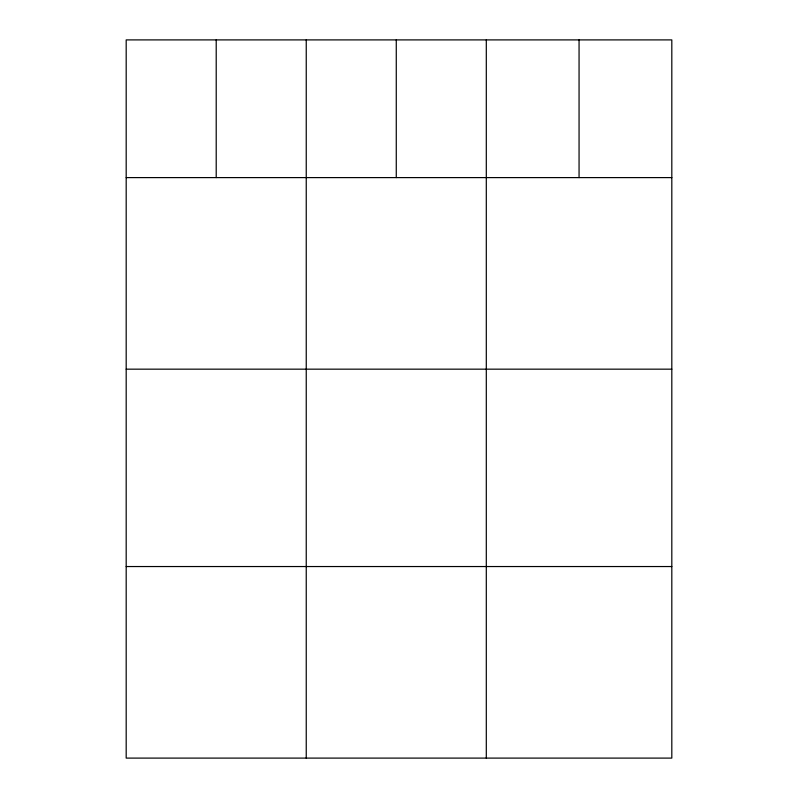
<?xml version="1.0" encoding="UTF-8"?>
<svg xmlns="http://www.w3.org/2000/svg" width="798" height="798" viewBox="0 0 798 798"><rect width="100%" height="100%" fill="white"/><g stroke="black" fill="none" stroke-linecap="round" stroke-linejoin="round"><path stroke-width="1.2" d="M671.816 177.605L671.816 758.1L126.184 758.1L126.184 39.9L671.816 39.9L671.816 177.605L126.184 177.605M126.184 369.165L671.816 369.165M126.184 566.54L671.816 566.54M579.059 39.9L579.059 177.605M486.301 39.9L486.301 758.1M396.267 39.9L396.267 177.605M306.242 39.9L306.242 758.1M216.208 39.9L216.208 177.605"/></g></svg>
